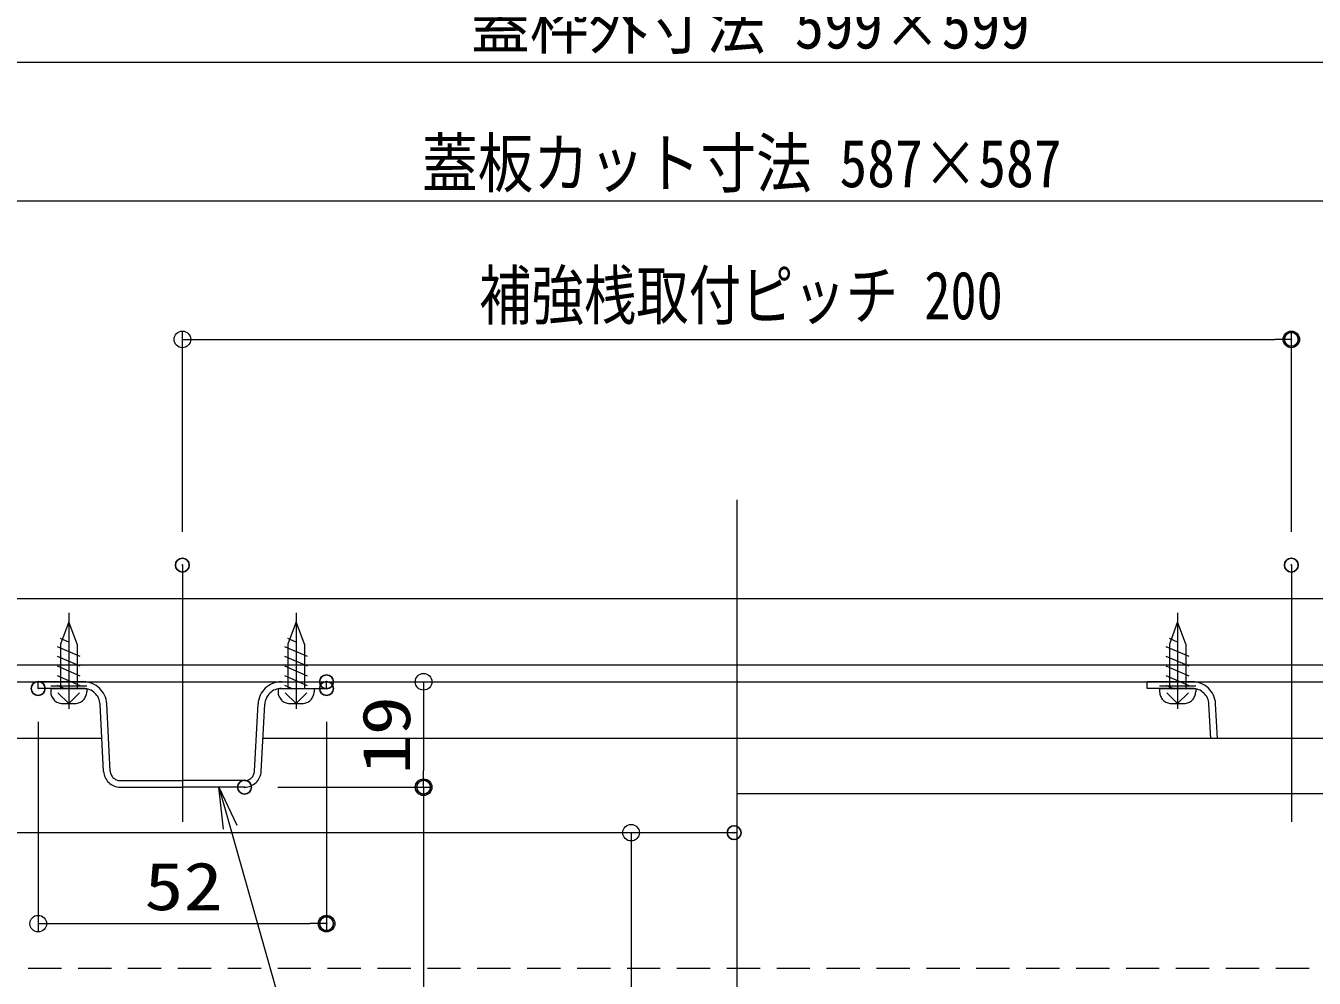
# Model space of a CAD drawing. Units: millimetres, scale not verified. Extents: x -800 to 800, y -554 to 554.
# Drawn here: x -70.6 to 161.8, y 12.2 to 183.9 of the extents above; entities that cross this region are included whole.
import ezdxf
from ezdxf.enums import TextEntityAlignment as Align

# ---------------------------------------------------------------- set-up
doc = ezdxf.new("R2010")
doc.units = ezdxf.units.MM
doc.header["$LTSCALE"] = 5
doc.header["$PDMODE"] = 32
doc.header["$PDSIZE"] = 2.5
for name, pattern in [('CHAIN2', [12, 9, -1, 1, -1]), ('DASHED1', [1.8, 1.2, -0.6]), ('LONG_CHAIN', [21, 18, -1, 1, -1])]:
    doc.linetypes.add(name, pattern=pattern)
for name, color, linetype, lineweight in [('0-3_center', 5, 'Continuous', 9), ('0-4_SUNPO', 1, 'Continuous', 9), ('0-5_0', 7, 'Continuous', 9), ('0-9_（別）フロア', 2, 'Continuous', 9), ('0-A_（別）パーチクルボードなど', 7, 'Continuous', 9), ('0-C_7', 134, 'CHAIN2', 9), ('1-B_（収納） 本体600EDR', 2, 'Continuous', 9), ('1-C_（断熱） 中蓋断熱材（6TF）', 1, 'Continuous', 9)]:
    doc.layers.add(name, color=color, linetype=linetype, lineweight=lineweight)
doc.layers.add('0-6_DEFPOINTS', color=7, linetype='Continuous')
doc.styles.add('ＭＳ ゴシック', font='')
doc.styles.get('ＭＳ ゴシック').set_extended_font_data('MS Gothic')

# ---------------------------------------------------------------- blocks, each defined once
blk = doc.blocks.new('_ORIGIN')
at = {"layer": '0-5_0', "color": 1}
blk.add_line((0, 0), (-5, 0), dxfattribs=at)
blk.add_circle((0, 0), 2.5, dxfattribs=at)
blk = doc.blocks.new('MLeader17')
at = {"layer": '0-4_SUNPO', "color": 7}
blk.add_line((-35.779, 46.623), (-33.736, 39.406), dxfattribs=at)
at = {"layer": '0-4_SUNPO'}
blk.add_line((-21.478, -2.843), (8.522, -2.843), dxfattribs=at)
at = {"layer": '0-4_SUNPO', "color": 7}
blk.add_lwpolyline([(-34.939, 39.066), (-35.779, 46.623), (-32.534, 39.747)], dxfattribs=at)
at = {"layer": '0-4_SUNPO'}
blk.add_lwpolyline([(-33.736, 39.406), (-21.778, -2.843), (-21.478, -2.843)], dxfattribs=at)
at = {"layer": '0-4_SUNPO', "color": 2, "style": 'ＭＳ ゴシック', "width": 0.75}
blk.add_text('補強桟', height=8.651, dxfattribs=at).set_placement((-15.478, -2.839), align=Align.BOTTOM_LEFT)

msp = doc.modelspace()

# ---------------------------------------------------------------- linework, layer by layer
at = {"layer": '0-3_center'}
for p, q in [((57.668, 98.449), (57.668, -404.223)), ((-42.332, 86.663), (-42.332, 40.383)), ((157.668, 86.663), (157.668, 40.383))]:
    msp.add_line(p, q, dxfattribs=at)
at = {"layer": '0-4_SUNPO'}
for p, q in [((-238.832, 177.359), (354.168, 177.359)), ((-232.832, 152.359), (348.168, 152.359)), ((-42.332, 92.663), (-42.332, 128.859)), ((157.668, 92.663), (157.668, 128.859)), ((-39.332, 127.359), (154.668, 127.359)), ((-10.332, 65.623), (2.677, 65.623)), ((1.177, 62.623), (1.177, 49.623)), ((-68.332, 58.423), (-68.332, 20.519)), ((-16.332, 58.423), (-16.332, 20.519)), ((-25.112, 46.623), (2.677, 46.623)), ((-25.112, 46.623), (2.677, 46.623)), ((1.177, 43.623), (1.177, -369.577)), ((51.168, 38.423), (37.086, 38.423)), ((38.586, 35.423), (38.586, -38.577)), ((-65.332, 22.019), (-19.332, 22.019))]:
    msp.add_line(p, q, dxfattribs=at)
at = {"layer": '0-6_DEFPOINTS'}
for p in [(157.668, 127.359), (-42.332, 86.663), (157.668, 86.663), (-68.332, 64.423), (-16.332, 65.623), (-16.332, 64.423), (-31.112, 46.623), (-31.112, 46.623), (1.177, 46.623), (57.168, 38.423), (-16.332, 22.019)]:
    msp.add_point(p, dxfattribs=at)
at = {"layer": '0-9_（別）フロア'}
msp.add_lwpolyline([(-235.832, 80.623), (351.168, 80.623), (351.168, 68.623), (-235.832, 68.623)], close=True, dxfattribs=at)
at = {"layer": '0-A_（別）パーチクルボードなど'}
msp.add_lwpolyline([(351.168, 68.623), (-235.832, 68.623), (-235.832, 65.623), (351.168, 65.623)], close=True, dxfattribs=at)
at = {"layer": '0-C_7', "linetype": 'LONG_CHAIN'}
for p, q in [((-62.832, 78.053), (-62.832, 60.728)), ((-21.832, 78.053), (-21.832, 60.728)), ((137.168, 78.053), (137.168, 60.728))]:
    msp.add_line(p, q, dxfattribs=at)
at = {"layer": '0-C_7'}
for p, q in [((-62.832, 72.79), (-64.332, 73.438)), ((-64.332, 72.423), (-64.332, 64.423)), ((-61.332, 72.423), (-61.332, 64.423)), ((-21.832, 72.79), (-23.332, 73.438)), ((-23.332, 72.423), (-23.332, 64.423)), ((-20.332, 72.423), (-20.332, 64.423)), ((137.168, 72.79), (135.668, 73.438)), ((135.668, 72.423), (135.668, 64.423)), ((138.668, 72.423), (138.668, 64.423)), ((-60.782, 70.157), (-64.882, 71.931)), ((-60.782, 68.412), (-64.882, 70.186)), ((-19.782, 70.157), (-23.882, 71.931)), ((-19.782, 68.412), (-23.882, 70.186)), ((139.218, 70.157), (135.118, 71.931)), ((139.218, 68.412), (135.118, 70.186)), ((-60.782, 66.667), (-64.882, 68.441)), ((-19.782, 66.667), (-23.882, 68.441)), ((139.218, 66.667), (135.118, 68.441)), ((-60.179, 65.623), (-68.332, 65.623)), ((-60.782, 64.922), (-64.882, 66.695)), ((-24.485, 65.623), (-16.332, 65.623)), ((-19.782, 64.922), (-23.882, 66.695)), ((139.821, 65.623), (131.668, 65.623)), ((139.218, 64.922), (135.118, 66.695)), ((-66.082, 64.923), (-59.582, 64.923)), ((-66.082, 64.423), (-66.082, 63.823)), ((-66.082, 64.423), (-59.582, 64.423)), ((-63.663, 64.423), (-64.882, 64.95)), ((-62.832, 61.723), (-64.784, 63.624)), ((-62.832, 61.723), (-60.879, 63.624)), ((-59.582, 64.423), (-59.582, 63.823)), ((-25.082, 64.423), (-25.082, 63.823)), ((-25.082, 64.423), (-18.582, 64.423)), ((-22.663, 64.423), (-23.882, 64.95)), ((-21.832, 61.723), (-23.784, 63.624)), ((-21.832, 61.723), (-19.879, 63.624)), ((-18.582, 64.423), (-18.582, 63.823)), ((133.918, 64.923), (140.418, 64.923)), ((133.918, 64.423), (133.918, 63.823)), ((133.918, 64.423), (140.418, 64.423)), ((136.337, 64.423), (135.118, 64.95)), ((137.168, 61.723), (135.216, 63.624)), ((137.168, 61.723), (139.121, 63.624)), ((140.418, 64.423), (140.418, 63.823)), ((-63.982, 61.723), (-61.682, 61.723)), ((-56.548, 49.466), (-57.183, 61.58)), ((-55.35, 49.529), (-55.984, 61.643)), ((-29.314, 49.529), (-28.679, 61.643)), ((-28.116, 49.466), (-27.481, 61.58)), ((-22.982, 61.723), (-20.682, 61.723)), ((136.018, 61.723), (138.318, 61.723)), ((143.14, 55.423), (142.817, 61.58)), ((144.342, 55.423), (144.016, 61.643)), ((-53.552, 47.823), (-42.332, 47.823)), ((-53.552, 46.623), (-42.332, 46.623)), ((-31.112, 47.823), (-42.332, 47.823)), ((-31.112, 46.623), (-42.332, 46.623))]:
    msp.add_line(p, q, dxfattribs=at)
for points in [[(-61.332, 72.423), (-62.832, 76.423), (-64.332, 72.423)], [(-20.332, 72.423), (-21.832, 76.423), (-23.332, 72.423)], [(138.668, 72.423), (137.168, 76.423), (135.668, 72.423)], [(-60.179, 64.423), (-68.332, 64.423), (-68.332, 65.623)], [(-24.485, 64.423), (-16.332, 64.423), (-16.332, 65.623)], [(139.821, 64.423), (131.668, 64.423), (131.668, 65.623)]]:
    msp.add_lwpolyline(points, dxfattribs=at)
for centre, radius, start, end in [((-60.179, 61.423), 4.2, 3, 90), ((-24.485, 61.423), 4.2, 90, 177), ((139.821, 61.423), 4.2, 3, 90), ((-63.982, 63.823), 2.1, 180, 270), ((-61.682, 63.823), 2.1, 270, 360), ((-60.179, 61.423), 3, 3, 90), ((-24.485, 61.423), 3, 90, 177), ((-22.982, 63.823), 2.1, 180, 270), ((-20.682, 63.823), 2.1, 270, 360), ((136.018, 63.823), 2.1, 180, 270), ((138.318, 63.823), 2.1, 270, 360), ((139.821, 61.423), 3, 3, 90), ((-53.552, 49.623), 3, 183, 270), ((-53.552, 49.623), 1.8, 183, 270), ((-31.112, 49.623), 1.8, 270, 357), ((-31.112, 49.623), 3, 270, 357)]:
    msp.add_arc(centre, radius, start, end, dxfattribs=at)
at = {"layer": '1-B_（収納） 本体600EDR'}
for p, q in [((-56.86, 55.423), (-161.687, 55.423)), ((57.668, 55.423), (-27.803, 55.423)), ((327.455, 55.423), (57.668, 55.423)), ((338.601, 45.423), (57.668, 45.423))]:
    msp.add_line(p, q, dxfattribs=at)
at = {"layer": '1-C_（断熱） 中蓋断熱材（6TF）'}
msp.add_line((57.668, 38.423), (-203.332, 38.423), dxfattribs=at)
at = {"layer": '1-C_（断熱） 中蓋断熱材（6TF）', "color": 3, "linetype": 'DASHED1'}
msp.add_line((322.856, 13.923), (-207.52, 13.923), dxfattribs=at)

# ---------------------------------------------------------------- block references
at = {"layer": '0-4_SUNPO', "xscale": 0.6, "yscale": 0.6}
for p, rotation in [((-42.332, 127.359), 180), ((1.177, 65.623), 90), ((1.177, 46.623), 270), ((1.177, 46.623), 90), ((38.586, 38.423), 90), ((-68.332, 22.019), 180)]:
    msp.add_blockref('_ORIGIN', p, dxfattribs=dict(at, rotation=rotation))
for p in [(157.668, 127.359), (-16.332, 22.019)]:
    msp.add_blockref('_ORIGIN', p, dxfattribs=at)
at = {"layer": '0-4_SUNPO'}
msp.add_blockref('MLeader17', (0, 0), dxfattribs=at)

# ---------------------------------------------------------------- texts
at = {"layer": '0-4_SUNPO', "color": 2, "style": 'ＭＳ ゴシック'}
for s, height, width, p in [('蓋枠外寸法 599×599', 8.651, 0.9, (9.702, 177.194)), ('蓋板カット寸法 587×587', 8.659, 0.85, (0.891, 152.194)), ('補強桟取付ピッチ 200', 8.659, 0.8, (11.177, 128.38)), ('52', 8.651, 1.2, (-49.189, 21.854))]:
    msp.add_text(s, height=height, dxfattribs=dict(at, width=width)).set_placement(p, align=Align.BOTTOM_LEFT)
at = {"layer": '0-4_SUNPO', "color": 2, "style": 'ＭＳ ゴシック', "width": 1.2}
msp.add_text('19', height=8.651, rotation=90, dxfattribs=at).set_placement((1.342, 48.923), align=Align.BOTTOM_LEFT)

doc.saveas('drawing.dxf')
